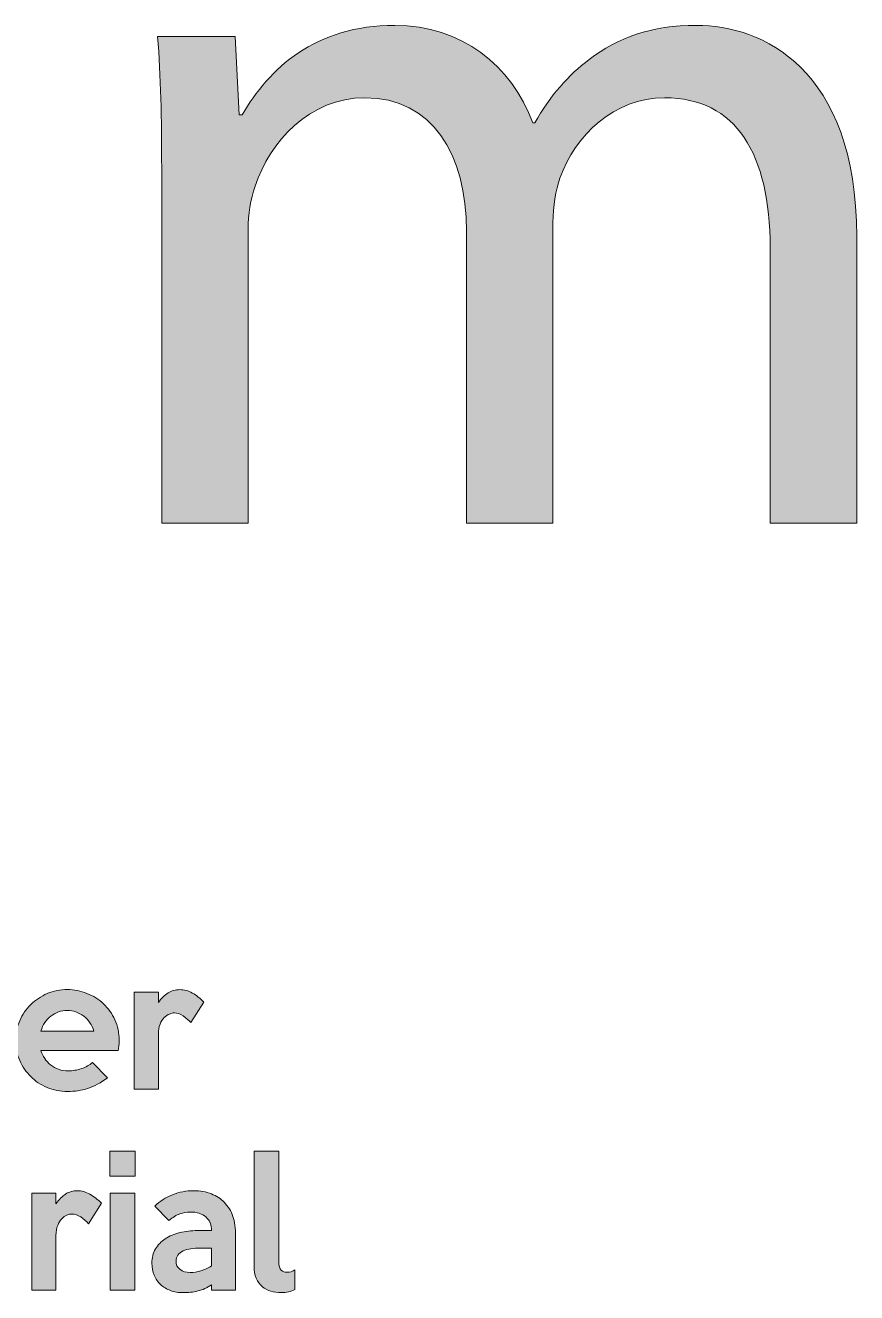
# Model space of a CAD drawing. Header units: inches. Extents: x -572 to 1154, y 60 to 244.
# Drawn here: x 541 to 565.79, y 122.1 to 159.9 of the extents above; entities that cross this region are included whole.
import ezdxf

# ---------------------------------------------------------------- set-up
doc = ezdxf.new("R2010")
doc.units = ezdxf.units.IN
doc.header["$MEASUREMENT"] = 0
doc.layers.add('Layer 1', color=7, linetype='Continuous')

# ---------------------------------------------------------------- blocks, each defined once
blk = doc.blocks.new('block 10')
at = {"layer": 'Layer 1', "true_color": 0xffffff}
h = blk.add_hatch(color=7, dxfattribs=at)
h.dxf.hatch_style = 2
edge = h.paths.add_edge_path()
edge.add_spline(control_points=[(545.062, 155.645), (545.062, 157.145), (545.032, 158.374), (544.942, 159.575), (544.942, 159.575), (547.252, 159.575), (547.252, 159.575), (547.252, 159.575), (547.372, 157.235), (547.372, 157.235), (547.372, 157.235), (547.462, 157.235), (547.462, 157.235), (548.272, 158.615), (549.622, 159.904), (552.022, 159.904), (554.002, 159.904), (555.502, 158.705), (556.132, 156.994), (556.132, 156.994), (556.192, 156.994), (556.192, 156.994), (556.642, 157.804), (557.212, 158.434), (557.812, 158.884), (558.682, 159.544), (559.642, 159.904), (561.023, 159.904), (562.942, 159.904), (565.793, 158.645), (565.793, 153.605), (565.793, 153.605), (565.793, 145.055), (565.793, 145.055), (565.793, 145.055), (563.213, 145.055), (563.213, 145.055), (563.213, 145.055), (563.213, 153.275), (563.213, 153.275), (563.213, 156.065), (562.192, 157.745), (560.063, 157.745), (558.563, 157.745), (557.393, 156.635), (556.942, 155.345), (556.823, 154.985), (556.733, 154.505), (556.733, 154.025), (556.733, 154.025), (556.733, 145.055), (556.733, 145.055), (556.733, 145.055), (554.153, 145.055), (554.153, 145.055), (554.153, 145.055), (554.153, 153.755), (554.153, 153.755), (554.153, 156.065), (553.132, 157.745), (551.123, 157.745), (549.472, 157.745), (548.273, 156.426), (547.853, 155.106), (547.703, 154.716), (547.643, 154.265), (547.643, 153.816), (547.643, 153.816), (547.643, 145.056), (547.643, 145.056), (547.643, 145.056), (545.063, 145.056), (545.063, 145.056), (545.063, 145.056), (545.062, 155.645), (545.062, 155.645), (545.062, 155.645), (545.062, 155.645), (545.062, 155.645)], knot_values=[0, 0, 0, 0, 1, 1, 1, 2, 2, 2, 3, 3, 3, 4, 4, 4, 5, 5, 5, 6, 6, 6, 7, 7, 7, 8, 8, 8, 9, 9, 9, 10, 10, 10, 11, 11, 11, 12, 12, 12, 13, 13, 13, 14, 14, 14, 15, 15, 15, 16, 16, 16, 17, 17, 17, 18, 18, 18, 19, 19, 19, 20, 20, 20, 21, 21, 21, 22, 22, 22, 23, 23, 23, 24, 24, 24, 25, 25, 25, 26, 26, 26, 26], degree=3, periodic=1)
at = {"layer": 'Layer 1', "lineweight": 0}
blk.add_open_spline([(545.062, 155.645), (545.062, 157.145), (545.032, 158.374), (544.942, 159.575), (544.942, 159.575), (547.252, 159.575), (547.252, 159.575), (547.252, 159.575), (547.372, 157.235), (547.372, 157.235), (547.372, 157.235), (547.462, 157.235), (547.462, 157.235), (548.272, 158.615), (549.622, 159.904), (552.022, 159.904), (554.002, 159.904), (555.502, 158.705), (556.132, 156.994), (556.132, 156.994), (556.192, 156.994), (556.192, 156.994), (556.642, 157.804), (557.212, 158.434), (557.812, 158.884), (558.682, 159.544), (559.642, 159.904), (561.023, 159.904), (562.942, 159.904), (565.793, 158.645), (565.793, 153.605), (565.793, 153.605), (565.793, 145.055), (565.793, 145.055), (565.793, 145.055), (563.213, 145.055), (563.213, 145.055), (563.213, 145.055), (563.213, 153.275), (563.213, 153.275), (563.213, 156.065), (562.192, 157.745), (560.063, 157.745), (558.563, 157.745), (557.393, 156.635), (556.942, 155.345), (556.823, 154.985), (556.733, 154.505), (556.733, 154.025), (556.733, 154.025), (556.733, 145.055), (556.733, 145.055), (556.733, 145.055), (554.153, 145.055), (554.153, 145.055), (554.153, 145.055), (554.153, 153.755), (554.153, 153.755), (554.153, 156.065), (553.132, 157.745), (551.123, 157.745), (549.472, 157.745), (548.273, 156.426), (547.853, 155.106), (547.703, 154.716), (547.643, 154.265), (547.643, 153.816), (547.643, 153.816), (547.643, 145.056), (547.643, 145.056), (547.643, 145.056), (545.063, 145.056), (545.063, 145.056), (545.063, 145.056), (545.062, 155.645), (545.062, 155.645), (545.062, 155.645), (545.062, 155.645), (545.062, 155.645)], degree=3, knots=[0, 0, 0, 0, 1, 1, 1, 2, 2, 2, 3, 3, 3, 4, 4, 4, 5, 5, 5, 6, 6, 6, 7, 7, 7, 8, 8, 8, 9, 9, 9, 10, 10, 10, 11, 11, 11, 12, 12, 12, 13, 13, 13, 14, 14, 14, 15, 15, 15, 16, 16, 16, 17, 17, 17, 18, 18, 18, 19, 19, 19, 20, 20, 20, 21, 21, 21, 22, 22, 22, 23, 23, 23, 24, 24, 24, 25, 25, 25, 26, 26, 26, 26], dxfattribs=at)
blk = doc.blocks.new('block 12')
at = {"layer": 'Layer 1', "true_color": 0xffffff}
h = blk.add_hatch(color=7, dxfattribs=at)
h.dxf.hatch_style = 2
edge = h.paths.add_edge_path()
edge.add_spline(control_points=[(543.795, 129.623), (543.795, 129.576), (543.792, 129.528), (543.787, 129.478), (543.782, 129.428), (543.776, 129.376), (543.769, 129.324), (543.769, 129.324), (541.459, 129.324), (541.459, 129.324), (541.486, 129.24), (541.524, 129.161), (541.572, 129.086), (541.62, 129.011), (541.679, 128.946), (541.75, 128.891), (541.819, 128.836), (541.898, 128.792), (541.987, 128.76), (542.075, 128.729), (542.172, 128.713), (542.279, 128.713), (542.409, 128.713), (542.539, 128.736), (542.669, 128.78), (542.799, 128.826), (542.908, 128.886), (542.994, 128.963), (542.994, 128.963), (543.449, 128.508), (543.449, 128.508), (543.25, 128.358), (543.053, 128.252), (542.861, 128.191), (542.669, 128.129), (542.467, 128.098), (542.254, 128.098), (542.037, 128.098), (541.834, 128.138), (541.646, 128.218), (541.458, 128.299), (541.294, 128.406), (541.156, 128.543), (541.017, 128.681), (540.909, 128.841), (540.828, 129.026), (540.748, 129.211), (540.708, 129.408), (540.708, 129.619), (540.708, 129.829), (540.748, 130.025), (540.828, 130.211), (540.909, 130.397), (541.018, 130.556), (541.159, 130.694), (541.298, 130.83), (541.461, 130.938), (541.649, 131.019), (541.836, 131.099), (542.035, 131.139), (542.249, 131.139), (542.452, 131.139), (542.647, 131.102), (542.833, 131.026), (543.02, 130.951), (543.185, 130.847), (543.328, 130.714), (543.471, 130.58), (543.585, 130.421), (543.668, 130.236), (543.753, 130.051), (543.795, 129.846), (543.795, 129.623)], knot_values=[0, 0, 0, 0, 1, 1, 1, 2, 2, 2, 3, 3, 3, 4, 4, 4, 5, 5, 5, 6, 6, 6, 7, 7, 7, 8, 8, 8, 9, 9, 9, 10, 10, 10, 11, 11, 11, 12, 12, 12, 13, 13, 13, 14, 14, 14, 15, 15, 15, 16, 16, 16, 17, 17, 17, 18, 18, 18, 19, 19, 19, 20, 20, 20, 21, 21, 21, 22, 22, 22, 23, 23, 23, 24, 24, 24, 24], degree=3, periodic=1)
edge = h.paths.add_edge_path()
edge.add_spline(control_points=[(543.039, 129.903), (542.982, 130.087), (542.882, 130.234), (542.737, 130.346), (542.592, 130.457), (542.428, 130.514), (542.244, 130.514), (542.064, 130.514), (541.902, 130.458), (541.76, 130.346), (541.616, 130.235), (541.517, 130.087), (541.459, 129.903), (541.459, 129.903), (543.039, 129.903), (543.039, 129.903)], knot_values=[0, 0, 0, 0, 1, 1, 1, 2, 2, 2, 3, 3, 3, 4, 4, 4, 5, 5, 5, 5], degree=3, periodic=1)
h = blk.add_hatch(color=7, dxfattribs=at)
h.dxf.hatch_style = 2
edge = h.paths.add_edge_path()
edge.add_spline(control_points=[(546.319, 130.762), (546.319, 130.762), (545.934, 130.153), (545.934, 130.153), (545.864, 130.229), (545.786, 130.297), (545.702, 130.355), (545.617, 130.413), (545.531, 130.443), (545.444, 130.443), (545.398, 130.443), (545.347, 130.432), (545.292, 130.41), (545.237, 130.388), (545.185, 130.353), (545.137, 130.302), (545.089, 130.252), (545.048, 130.186), (545.014, 130.104), (544.981, 130.022), (544.964, 129.921), (544.964, 129.802), (544.964, 129.802), (544.964, 128.172), (544.964, 128.172), (544.964, 128.172), (544.244, 128.172), (544.244, 128.172), (544.244, 128.172), (544.244, 131.062), (544.244, 131.062), (544.244, 131.062), (544.964, 131.062), (544.964, 131.062), (544.964, 131.062), (544.964, 130.752), (544.964, 130.752), (545.05, 130.875), (545.147, 130.97), (545.251, 131.037), (545.356, 131.104), (545.474, 131.137), (545.604, 131.137), (545.73, 131.137), (545.855, 131.103), (545.976, 131.035), (546.099, 130.966), (546.213, 130.876), (546.319, 130.762)], knot_values=[0, 0, 0, 0, 1, 1, 1, 2, 2, 2, 3, 3, 3, 4, 4, 4, 5, 5, 5, 6, 6, 6, 7, 7, 7, 8, 8, 8, 9, 9, 9, 10, 10, 10, 11, 11, 11, 12, 12, 12, 13, 13, 13, 14, 14, 14, 15, 15, 15, 16, 16, 16, 16], degree=3, periodic=1)
at = {"layer": 'Layer 1', "lineweight": 0}
for points, knots in [([(543.795, 129.623), (543.795, 129.576), (543.792, 129.528), (543.787, 129.478), (543.782, 129.428), (543.776, 129.376), (543.769, 129.324), (543.769, 129.324), (541.459, 129.324), (541.459, 129.324), (541.486, 129.24), (541.524, 129.161), (541.572, 129.086), (541.62, 129.011), (541.679, 128.946), (541.75, 128.891), (541.819, 128.836), (541.898, 128.792), (541.987, 128.76), (542.075, 128.729), (542.172, 128.713), (542.279, 128.713), (542.409, 128.713), (542.539, 128.736), (542.669, 128.78), (542.799, 128.826), (542.908, 128.886), (542.994, 128.963), (542.994, 128.963), (543.449, 128.508), (543.449, 128.508), (543.25, 128.358), (543.053, 128.252), (542.861, 128.191), (542.669, 128.129), (542.467, 128.098), (542.254, 128.098), (542.037, 128.098), (541.834, 128.138), (541.646, 128.218), (541.458, 128.299), (541.294, 128.406), (541.156, 128.543), (541.017, 128.681), (540.909, 128.841), (540.828, 129.026), (540.748, 129.211), (540.708, 129.408), (540.708, 129.619), (540.708, 129.829), (540.748, 130.025), (540.828, 130.211), (540.909, 130.397), (541.018, 130.556), (541.159, 130.694), (541.298, 130.83), (541.461, 130.938), (541.649, 131.019), (541.836, 131.099), (542.035, 131.139), (542.249, 131.139), (542.452, 131.139), (542.647, 131.102), (542.833, 131.026), (543.02, 130.951), (543.185, 130.847), (543.328, 130.714), (543.471, 130.58), (543.585, 130.421), (543.668, 130.236), (543.753, 130.051), (543.795, 129.846), (543.795, 129.623)], [0, 0, 0, 0, 1, 1, 1, 2, 2, 2, 3, 3, 3, 4, 4, 4, 5, 5, 5, 6, 6, 6, 7, 7, 7, 8, 8, 8, 9, 9, 9, 10, 10, 10, 11, 11, 11, 12, 12, 12, 13, 13, 13, 14, 14, 14, 15, 15, 15, 16, 16, 16, 17, 17, 17, 18, 18, 18, 19, 19, 19, 20, 20, 20, 21, 21, 21, 22, 22, 22, 23, 23, 23, 24, 24, 24, 24]), ([(546.319, 130.762), (546.319, 130.762), (545.934, 130.153), (545.934, 130.153), (545.864, 130.229), (545.786, 130.297), (545.702, 130.355), (545.617, 130.413), (545.531, 130.443), (545.444, 130.443), (545.398, 130.443), (545.347, 130.432), (545.292, 130.41), (545.237, 130.388), (545.185, 130.353), (545.137, 130.302), (545.089, 130.252), (545.048, 130.186), (545.014, 130.104), (544.981, 130.022), (544.964, 129.921), (544.964, 129.802), (544.964, 129.802), (544.964, 128.172), (544.964, 128.172), (544.964, 128.172), (544.244, 128.172), (544.244, 128.172), (544.244, 128.172), (544.244, 131.062), (544.244, 131.062), (544.244, 131.062), (544.964, 131.062), (544.964, 131.062), (544.964, 131.062), (544.964, 130.752), (544.964, 130.752), (545.05, 130.875), (545.147, 130.97), (545.251, 131.037), (545.356, 131.104), (545.474, 131.137), (545.604, 131.137), (545.73, 131.137), (545.855, 131.103), (545.976, 131.035), (546.099, 130.966), (546.213, 130.876), (546.319, 130.762)], [0, 0, 0, 0, 1, 1, 1, 2, 2, 2, 3, 3, 3, 4, 4, 4, 5, 5, 5, 6, 6, 6, 7, 7, 7, 8, 8, 8, 9, 9, 9, 10, 10, 10, 11, 11, 11, 12, 12, 12, 13, 13, 13, 14, 14, 14, 15, 15, 15, 16, 16, 16, 16]), ([(543.039, 129.903), (542.982, 130.087), (542.882, 130.234), (542.737, 130.346), (542.592, 130.457), (542.428, 130.514), (542.244, 130.514), (542.064, 130.514), (541.902, 130.458), (541.76, 130.346), (541.616, 130.235), (541.517, 130.087), (541.459, 129.903), (541.459, 129.903), (543.039, 129.903), (543.039, 129.903)], [0, 0, 0, 0, 1, 1, 1, 2, 2, 2, 3, 3, 3, 4, 4, 4, 5, 5, 5, 5])]:
    blk.add_open_spline(points, degree=3, knots=knots, dxfattribs=at)
blk = doc.blocks.new('block 13')
at = {"layer": 'Layer 1', "true_color": 0xffffff}
h = blk.add_hatch(color=7, dxfattribs=at)
h.dxf.hatch_style = 2
h.paths.add_polyline_path([(544.27, 125.568), (543.52, 125.568), (543.52, 126.318), (544.27, 126.318)])
h.paths.add_polyline_path([(544.259, 122.173), (543.529, 122.173), (543.529, 125.068), (544.259, 125.068)])
h = blk.add_hatch(color=7, dxfattribs=at)
h.dxf.hatch_style = 2
edge = h.paths.add_edge_path()
edge.add_spline(control_points=[(549.039, 122.188), (548.983, 122.161), (548.918, 122.14), (548.847, 122.123), (548.775, 122.107), (548.701, 122.098), (548.624, 122.098), (548.517, 122.098), (548.414, 122.112), (548.316, 122.141), (548.219, 122.169), (548.133, 122.215), (548.059, 122.278), (547.986, 122.342), (547.927, 122.424), (547.884, 122.526), (547.841, 122.627), (547.818, 122.75), (547.818, 122.893), (547.818, 122.893), (547.818, 126.323), (547.818, 126.323), (547.818, 126.323), (548.554, 126.323), (548.554, 126.323), (548.554, 126.323), (548.554, 123.019), (548.554, 123.019), (548.554, 122.898), (548.578, 122.816), (548.626, 122.771), (548.674, 122.726), (548.732, 122.704), (548.799, 122.704), (548.882, 122.704), (548.962, 122.729), (549.038, 122.779), (549.038, 122.779), (549.039, 122.188), (549.039, 122.188), (549.039, 122.188), (549.039, 122.188), (549.039, 122.188)], knot_values=[0, 0, 0, 0, 1, 1, 1, 2, 2, 2, 3, 3, 3, 4, 4, 4, 5, 5, 5, 6, 6, 6, 7, 7, 7, 8, 8, 8, 9, 9, 9, 10, 10, 10, 11, 11, 11, 12, 12, 12, 13, 13, 13, 14, 14, 14, 14], degree=3, periodic=1)
h = blk.add_hatch(color=7, dxfattribs=at)
h.dxf.hatch_style = 2
edge = h.paths.add_edge_path()
edge.add_spline(control_points=[(543.265, 124.762), (543.265, 124.762), (542.879, 124.153), (542.879, 124.153), (542.809, 124.229), (542.731, 124.297), (542.647, 124.355), (542.562, 124.413), (542.476, 124.442), (542.39, 124.442), (542.343, 124.442), (542.292, 124.432), (542.237, 124.41), (542.182, 124.388), (542.131, 124.352), (542.082, 124.302), (542.034, 124.252), (541.993, 124.186), (541.96, 124.104), (541.926, 124.022), (541.909, 123.921), (541.909, 123.802), (541.909, 123.802), (541.909, 122.172), (541.909, 122.172), (541.909, 122.172), (541.189, 122.172), (541.189, 122.172), (541.189, 122.172), (541.189, 125.062), (541.189, 125.062), (541.189, 125.062), (541.909, 125.062), (541.909, 125.062), (541.909, 125.062), (541.909, 124.752), (541.909, 124.752), (541.996, 124.875), (542.092, 124.969), (542.196, 125.037), (542.301, 125.104), (542.419, 125.137), (542.549, 125.137), (542.675, 125.137), (542.8, 125.102), (542.922, 125.035), (543.044, 124.967), (543.157, 124.876), (543.265, 124.762)], knot_values=[0, 0, 0, 0, 1, 1, 1, 2, 2, 2, 3, 3, 3, 4, 4, 4, 5, 5, 5, 6, 6, 6, 7, 7, 7, 8, 8, 8, 9, 9, 9, 10, 10, 10, 11, 11, 11, 12, 12, 12, 13, 13, 13, 14, 14, 14, 15, 15, 15, 16, 16, 16, 16], degree=3, periodic=1)
h = blk.add_hatch(color=7, dxfattribs=at)
h.dxf.hatch_style = 2
edge = h.paths.add_edge_path()
edge.add_spline(control_points=[(547.264, 122.173), (547.264, 122.173), (546.544, 122.173), (546.544, 122.173), (546.544, 122.173), (546.544, 122.328), (546.544, 122.328), (546.418, 122.241), (546.284, 122.181), (546.141, 122.147), (546, 122.114), (545.855, 122.097), (545.705, 122.097), (545.565, 122.097), (545.437, 122.118), (545.325, 122.16), (545.211, 122.202), (545.112, 122.262), (545.03, 122.34), (544.946, 122.419), (544.882, 122.511), (544.837, 122.617), (544.792, 122.725), (544.77, 122.843), (544.77, 122.973), (544.77, 123.136), (544.806, 123.278), (544.877, 123.401), (544.949, 123.522), (545.046, 123.624), (545.17, 123.705), (545.294, 123.786), (545.438, 123.847), (545.603, 123.888), (545.768, 123.929), (545.945, 123.948), (546.135, 123.948), (546.135, 123.948), (546.551, 123.948), (546.551, 123.948), (546.551, 124.117), (546.496, 124.253), (546.385, 124.352), (546.275, 124.452), (546.117, 124.503), (545.91, 124.503), (545.81, 124.503), (545.707, 124.484), (545.6, 124.448), (545.494, 124.411), (545.387, 124.345), (545.28, 124.248), (545.28, 124.248), (544.855, 124.679), (544.855, 124.679), (545.009, 124.825), (545.186, 124.938), (545.388, 125.019), (545.589, 125.099), (545.797, 125.139), (546.011, 125.139), (546.21, 125.139), (546.389, 125.107), (546.545, 125.043), (546.701, 124.98), (546.827, 124.899), (546.923, 124.799), (547.048, 124.672), (547.137, 124.531), (547.189, 124.374), (547.24, 124.217), (547.266, 124.017), (547.266, 123.774), (547.266, 123.774), (547.266, 122.173), (547.266, 122.173), (547.266, 122.173), (547.264, 122.173), (547.264, 122.173), (547.264, 122.173), (547.264, 122.173), (547.264, 122.173)], knot_values=[0, 0, 0, 0, 1, 1, 1, 2, 2, 2, 3, 3, 3, 4, 4, 4, 5, 5, 5, 6, 6, 6, 7, 7, 7, 8, 8, 8, 9, 9, 9, 10, 10, 10, 11, 11, 11, 12, 12, 12, 13, 13, 13, 14, 14, 14, 15, 15, 15, 16, 16, 16, 17, 17, 17, 18, 18, 18, 19, 19, 19, 20, 20, 20, 21, 21, 21, 22, 22, 22, 23, 23, 23, 24, 24, 24, 25, 25, 25, 26, 26, 26, 27, 27, 27, 27], degree=3, periodic=1)
edge = h.paths.add_edge_path()
edge.add_spline(control_points=[(546.544, 122.893), (546.544, 122.893), (546.544, 123.429), (546.544, 123.429), (546.544, 123.429), (546.214, 123.429), (546.214, 123.429), (546.114, 123.429), (546.02, 123.421), (545.932, 123.408), (545.843, 123.395), (545.767, 123.372), (545.701, 123.341), (545.637, 123.309), (545.585, 123.269), (545.547, 123.218), (545.509, 123.168), (545.49, 123.108), (545.49, 123.038), (545.49, 122.938), (545.529, 122.856), (545.607, 122.793), (545.685, 122.73), (545.786, 122.698), (545.909, 122.698), (546.016, 122.698), (546.122, 122.715), (546.226, 122.748), (546.331, 122.782), (546.438, 122.83), (546.544, 122.893)], knot_values=[0, 0, 0, 0, 1, 1, 1, 2, 2, 2, 3, 3, 3, 4, 4, 4, 5, 5, 5, 6, 6, 6, 7, 7, 7, 8, 8, 8, 9, 9, 9, 10, 10, 10, 10], degree=3, periodic=1)
at = {"layer": 'Layer 1', "lineweight": 0}
for points in [[(544.27, 125.568), (543.52, 125.568), (543.52, 126.318), (544.27, 126.318), (544.27, 125.568)], [(544.259, 122.173), (543.529, 122.173), (543.529, 125.068), (544.259, 125.068), (544.259, 122.173)]]:
    blk.add_lwpolyline(points, dxfattribs=at)
for points, knots in [([(549.039, 122.188), (548.983, 122.161), (548.918, 122.14), (548.847, 122.123), (548.775, 122.107), (548.701, 122.098), (548.624, 122.098), (548.517, 122.098), (548.414, 122.112), (548.316, 122.141), (548.219, 122.169), (548.133, 122.215), (548.059, 122.278), (547.986, 122.342), (547.927, 122.424), (547.884, 122.526), (547.841, 122.627), (547.818, 122.75), (547.818, 122.893), (547.818, 122.893), (547.818, 126.323), (547.818, 126.323), (547.818, 126.323), (548.554, 126.323), (548.554, 126.323), (548.554, 126.323), (548.554, 123.019), (548.554, 123.019), (548.554, 122.898), (548.578, 122.816), (548.626, 122.771), (548.674, 122.726), (548.732, 122.704), (548.799, 122.704), (548.882, 122.704), (548.962, 122.729), (549.038, 122.779), (549.038, 122.779), (549.039, 122.188), (549.039, 122.188), (549.039, 122.188), (549.039, 122.188), (549.039, 122.188)], [0, 0, 0, 0, 1, 1, 1, 2, 2, 2, 3, 3, 3, 4, 4, 4, 5, 5, 5, 6, 6, 6, 7, 7, 7, 8, 8, 8, 9, 9, 9, 10, 10, 10, 11, 11, 11, 12, 12, 12, 13, 13, 13, 14, 14, 14, 14]), ([(543.265, 124.762), (543.265, 124.762), (542.879, 124.153), (542.879, 124.153), (542.809, 124.229), (542.731, 124.297), (542.647, 124.355), (542.562, 124.413), (542.476, 124.442), (542.39, 124.442), (542.343, 124.442), (542.292, 124.432), (542.237, 124.41), (542.182, 124.388), (542.131, 124.352), (542.082, 124.302), (542.034, 124.252), (541.993, 124.186), (541.96, 124.104), (541.926, 124.022), (541.909, 123.921), (541.909, 123.802), (541.909, 123.802), (541.909, 122.172), (541.909, 122.172), (541.909, 122.172), (541.189, 122.172), (541.189, 122.172), (541.189, 122.172), (541.189, 125.062), (541.189, 125.062), (541.189, 125.062), (541.909, 125.062), (541.909, 125.062), (541.909, 125.062), (541.909, 124.752), (541.909, 124.752), (541.996, 124.875), (542.092, 124.969), (542.196, 125.037), (542.301, 125.104), (542.419, 125.137), (542.549, 125.137), (542.675, 125.137), (542.8, 125.102), (542.922, 125.035), (543.044, 124.967), (543.157, 124.876), (543.265, 124.762)], [0, 0, 0, 0, 1, 1, 1, 2, 2, 2, 3, 3, 3, 4, 4, 4, 5, 5, 5, 6, 6, 6, 7, 7, 7, 8, 8, 8, 9, 9, 9, 10, 10, 10, 11, 11, 11, 12, 12, 12, 13, 13, 13, 14, 14, 14, 15, 15, 15, 16, 16, 16, 16]), ([(547.264, 122.173), (547.264, 122.173), (546.544, 122.173), (546.544, 122.173), (546.544, 122.173), (546.544, 122.328), (546.544, 122.328), (546.418, 122.241), (546.284, 122.181), (546.141, 122.147), (546, 122.114), (545.855, 122.097), (545.705, 122.097), (545.565, 122.097), (545.437, 122.118), (545.325, 122.16), (545.211, 122.202), (545.112, 122.262), (545.03, 122.34), (544.946, 122.419), (544.882, 122.511), (544.837, 122.617), (544.792, 122.725), (544.77, 122.843), (544.77, 122.973), (544.77, 123.136), (544.806, 123.278), (544.877, 123.401), (544.949, 123.522), (545.046, 123.624), (545.17, 123.705), (545.294, 123.786), (545.438, 123.847), (545.603, 123.888), (545.768, 123.929), (545.945, 123.948), (546.135, 123.948), (546.135, 123.948), (546.551, 123.948), (546.551, 123.948), (546.551, 124.117), (546.496, 124.253), (546.385, 124.352), (546.275, 124.452), (546.117, 124.503), (545.91, 124.503), (545.81, 124.503), (545.707, 124.484), (545.6, 124.448), (545.494, 124.411), (545.387, 124.345), (545.28, 124.248), (545.28, 124.248), (544.855, 124.679), (544.855, 124.679), (545.009, 124.825), (545.186, 124.938), (545.388, 125.019), (545.589, 125.099), (545.797, 125.139), (546.011, 125.139), (546.21, 125.139), (546.389, 125.107), (546.545, 125.043), (546.701, 124.98), (546.827, 124.899), (546.923, 124.799), (547.048, 124.672), (547.137, 124.531), (547.189, 124.374), (547.24, 124.217), (547.266, 124.017), (547.266, 123.774), (547.266, 123.774), (547.266, 122.173), (547.266, 122.173), (547.266, 122.173), (547.264, 122.173), (547.264, 122.173), (547.264, 122.173), (547.264, 122.173), (547.264, 122.173)], [0, 0, 0, 0, 1, 1, 1, 2, 2, 2, 3, 3, 3, 4, 4, 4, 5, 5, 5, 6, 6, 6, 7, 7, 7, 8, 8, 8, 9, 9, 9, 10, 10, 10, 11, 11, 11, 12, 12, 12, 13, 13, 13, 14, 14, 14, 15, 15, 15, 16, 16, 16, 17, 17, 17, 18, 18, 18, 19, 19, 19, 20, 20, 20, 21, 21, 21, 22, 22, 22, 23, 23, 23, 24, 24, 24, 25, 25, 25, 26, 26, 26, 27, 27, 27, 27]), ([(546.544, 122.893), (546.544, 122.893), (546.544, 123.429), (546.544, 123.429), (546.544, 123.429), (546.214, 123.429), (546.214, 123.429), (546.114, 123.429), (546.02, 123.421), (545.932, 123.408), (545.843, 123.395), (545.767, 123.372), (545.701, 123.341), (545.637, 123.309), (545.585, 123.269), (545.547, 123.218), (545.509, 123.168), (545.49, 123.108), (545.49, 123.038), (545.49, 122.938), (545.529, 122.856), (545.607, 122.793), (545.685, 122.73), (545.786, 122.698), (545.909, 122.698), (546.016, 122.698), (546.122, 122.715), (546.226, 122.748), (546.331, 122.782), (546.438, 122.83), (546.544, 122.893)], [0, 0, 0, 0, 1, 1, 1, 2, 2, 2, 3, 3, 3, 4, 4, 4, 5, 5, 5, 6, 6, 6, 7, 7, 7, 8, 8, 8, 9, 9, 9, 10, 10, 10, 10])]:
    blk.add_open_spline(points, degree=3, knots=knots, dxfattribs=at)
blk = doc.blocks.new('block 9')
at = {"layer": 'Layer 1'}
for name in ['block 10', 'block 12', 'block 13']:
    blk.add_blockref(name, (0, 0), dxfattribs=at)
blk = doc.blocks.new('block 5')
at = {"layer": 'Layer 1'}
blk.add_blockref('block 9', (0, 0), dxfattribs=at)

msp = doc.modelspace()

# ---------------------------------------------------------------- block references
at = {"layer": 'Layer 1'}
msp.add_blockref('block 5', (0, 0), dxfattribs=at)

doc.saveas('drawing.dxf')
